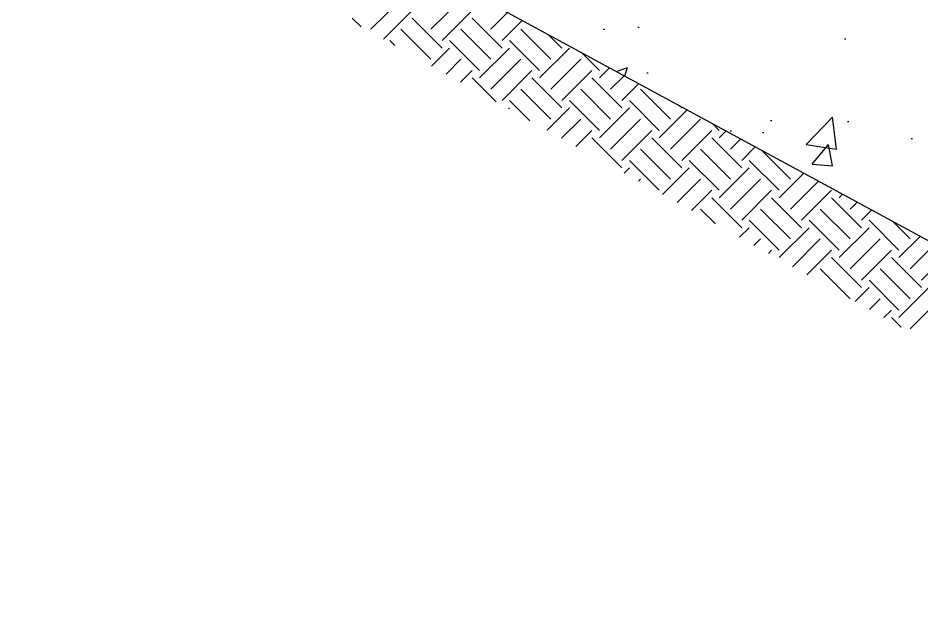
# Model space of a CAD drawing. Extents: x -5157 to -787, y -1161 to 1757.
# Drawn here: x -4754 to -3954, y -56 to 463 of the extents above; entities that cross this region are included whole.
import ezdxf

# ---------------------------------------------------------------- set-up
doc = ezdxf.new("R2010")
doc.units = 0
doc.header["$MEASUREMENT"] = 0
doc.layers.add('LEVEL', color=50, linetype='CONTINUOUS')
doc.layers.add('STAIR', color=140, linetype='CONTINUOUS')

msp = doc.modelspace()

# ---------------------------------------------------------------- hatches: boundary and pattern name
at = {"layer": 'STAIR'}
h = msp.add_hatch(dxfattribs=at)
h.set_pattern_fill('AR-CONC', color=256, scale=30, style=0)
h.set_pattern_definition([(50, (-4696.67, 390.12), (215.178, -18.826), [22.5, -247.5]), (355, (-4696.67, 390.12), (-41.625, 225.658), [18, -198]), (100.4514, (-4678.74, 388.55), (173.553, 206.832), [19.122, -210.343]), (46.184, (-4696.67, 450.12), (320.172, -49.656), [33.75, -371.25]), (96.636, (-4670, 445.98), (280.4, 292.235), [28.683, -315.514]), (351.184, (-4696.67, 450.12), (280.399, 292.236), [27, -297]), (21, (-4666.67, 435.12), (179.072, -120.786), [22.5, -247.5]), (326, (-4666.67, 435.12), (72.995, 217.545), [18, -198]), (71.4514, (-4651.75, 425.05), (252.067, 96.759), [19.122, -210.343]), (37.5, (-4696.67, 390.12), (3.648, 99.8682), [0, -195.6, 0, -201, 0, -198.75]), (7.5, (-4696.67, 390.12), (78.921, 118.3235), [0, -114.6, 0, -191.1, 0, -75.75]), (327.5, (-4763.57, 390.12), (160.1467, -6.7665), [0, -75, 0, -234, 0, -310.5]), (317.5, (-4793.57, 390.12), (174.956, 30.0315), [0, -97.5, 0, -155.4, 0, -220.5])])
edge = h.paths.add_edge_path()
edge.add_line((-4878.66, 662.34), (-4678.66, 662.34))
edge.add_line((-4878.66, 752.34), (-4878.66, 662.34))
edge.add_line((-4878.66, 752.34), (-4398.66, 752.34))
edge.add_line((-4678.66, 662.34), (-3588.97, 71.06))
edge.add_line((-4396.07, 782.34), (-4396.07, 632.34))
edge.add_line((-4396.07, 632.34), (-4146.07, 632.34))
edge.add_line((-4146.07, 632.34), (-4146.07, 482.34))
edge.add_line((-4146.07, 482.34), (-3846.07, 482.34))
edge.add_line((-3846.07, 482.34), (-3846.07, 332.34))
edge.add_line((-3846.07, 332.34), (-3546.07, 332.34))
edge.add_line((-3546.07, 332.34), (-3546.07, 152.34))
edge.add_line((-3588.97, 71.06), (-2247.41, 71.06))
edge.add_line((-3546.07, 152.34), (-2166.07, 152.34))
edge.add_line((-2247.41, 71.06), (-2247.41, -69.79))
edge.add_line((-2166.07, 152.34), (-2166.07, 32.34))
edge.add_line((-2166.07, 32.34), (-1716.07, 32.34))
edge.add_line((-2247.41, -69.79), (-2102.81, -69.79))
edge.add_line((-2102.81, -69.79), (-1457.23, -364.35))
edge.add_line((-1716.07, 32.34), (-1716.07, -117.66))
edge.add_line((-1716.07, -117.66), (-1416.07, -117.66))
edge.add_line((-1416.07, -117.66), (-1416.07, -287.66))
edge.add_line((-1416.07, -287.66), (-813.4, -287.66))
edge.add_line((-1457.23, -364.35), (-809.25, -364.35))
edge.add_line((-809.25, -364.35), (-813.4, -287.66))

# ---------------------------------------------------------------- linework, layer by layer
at = {"layer": 'LEVEL'}
msp.add_line((-4678.66, 662.34), (-3588.97, 71.06), dxfattribs=at)
at = {"layer": 'STAIR'}
for p, q in [((-4441.45, 453.09), (-4414.93, 479.61)), ((-4388.42, 453.09), (-4361.9, 479.61)), ((-4430.42, 444.24), (-4404.99, 469.67)), ((-4378.47, 443.15), (-4351.96, 469.67)), ((-4335.39, 453.09), (-4320.49, 467.99)), ((-4450.28, 455.29), (-4458.02, 463.04)), ((-4378.47, 436.52), (-4404.99, 463.04)), ((-4325.44, 436.52), (-4351.96, 463.04)), ((-4325.44, 443.15), (-4307.59, 461)), ((-4388.42, 426.58), (-4414.93, 453.09)), ((-4335.39, 426.58), (-4361.9, 453.09)), ((-4282.35, 426.58), (-4308.87, 453.09)), ((-4272.41, 436.52), (-4284.18, 448.3)), ((-4420.4, 438.67), (-4424.88, 443.15)), ((-4345.33, 416.63), (-4371.85, 443.15)), ((-4292.3, 416.63), (-4318.81, 443.15)), ((-4387.82, 420.55), (-4371.85, 436.52)), ((-4345.33, 410), (-4318.81, 436.52)), ((-4292.3, 410), (-4265.78, 436.52)), ((-4239.26, 416.63), (-4255.2, 432.57)), ((-4375.04, 413.44), (-4361.9, 426.58)), ((-4335.39, 400.06), (-4308.87, 426.58)), ((-4282.35, 400.06), (-4255.84, 426.58)), ((-4362.26, 406.33), (-4351.96, 416.63)), ((-4325.44, 390.12), (-4298.93, 416.63)), ((-4272.41, 390.12), (-4245.89, 416.63)), ((-4239.26, 410), (-4230.24, 419.03)), ((-4330.77, 388.82), (-4351.96, 410)), ((-4272.41, 383.49), (-4298.93, 410)), ((-4219.38, 383.49), (-4245.89, 410)), ((-4229.32, 400.06), (-4217.35, 412.03)), ((-4282.35, 373.54), (-4308.87, 400.06)), ((-4229.32, 373.54), (-4255.84, 400.06)), ((-4219.38, 390.12), (-4204.46, 405.04)), ((-4176.29, 373.54), (-4202.8, 400.06)), ((-4300.89, 372.2), (-4318.81, 390.12)), ((-4239.26, 363.6), (-4265.78, 390.12)), ((-4186.23, 363.6), (-4212.75, 390.12)), ((-4166.34, 383.49), (-4168.23, 385.38)), ((-4319.66, 382.64), (-4318.81, 383.49)), ((-4285.59, 363.68), (-4265.78, 383.49)), ((-4239.26, 356.97), (-4212.75, 383.49)), ((-4186.23, 356.97), (-4161.48, 381.72)), ((-4272.81, 356.57), (-4255.84, 373.54)), ((-4229.32, 347.03), (-4202.8, 373.54)), ((-4176.29, 347.03), (-4149.77, 373.54)), ((-4133.2, 363.6), (-4139.25, 369.65)), ((-4260.03, 349.47), (-4245.89, 363.6)), ((-4219.38, 337.08), (-4192.86, 363.6)), ((-4166.34, 337.08), (-4139.83, 363.6)), ((-4133.2, 356.97), (-4127.11, 363.06)), ((-4219.38, 330.45), (-4245.89, 356.97)), ((-4166.34, 330.45), (-4192.86, 356.97)), ((-4113.31, 330.45), (-4139.83, 356.97)), ((-4123.25, 347.03), (-4114.21, 356.07)), ((-4176.29, 320.51), (-4202.8, 347.03)), ((-4123.25, 320.51), (-4149.77, 347.03)), ((-4113.31, 337.08), (-4101.32, 349.07)), ((-4070.22, 320.51), (-4095.77, 346.06)), ((-4186.23, 310.57), (-4212.75, 337.08)), ((-4133.2, 310.57), (-4159.71, 337.08)), ((-4080.16, 310.57), (-4106.68, 337.08)), ((-4217.43, 325.77), (-4212.75, 330.45)), ((-4183.35, 306.82), (-4159.71, 330.45)), ((-4133.2, 303.94), (-4106.68, 330.45)), ((-4204.65, 318.66), (-4202.8, 320.51)), ((-4170.57, 299.71), (-4149.77, 320.51)), ((-4123.25, 293.99), (-4096.74, 320.51)), ((-4080.16, 303.94), (-4058.35, 325.75)), ((-4070.22, 293.99), (-4045.46, 318.76)), ((-4157.79, 292.6), (-4139.83, 310.57)), ((-4113.31, 284.05), (-4086.79, 310.57)), ((-4060.28, 284.05), (-4033.76, 310.57)), ((-4027.13, 303.94), (-4023.97, 307.1)), ((-4113.31, 277.42), (-4139.83, 303.94)), ((-4060.28, 277.42), (-4086.79, 303.94)), ((-4007.24, 277.42), (-4033.76, 303.94)), ((-4017.19, 293.99), (-4011.08, 300.1)), ((-4136.57, 280.79), (-4149.77, 293.99)), ((-4070.22, 267.48), (-4096.74, 293.99)), ((-4017.19, 267.48), (-4043.7, 293.99)), ((-4007.24, 284.05), (-3998.19, 293.11)), ((-4080.16, 257.53), (-4106.68, 284.05)), ((-4027.13, 257.53), (-4053.65, 284.05)), ((-3974.1, 257.53), (-4000.61, 284.05)), ((-3964.15, 267.48), (-3979.82, 283.14)), ((-4115.2, 268.91), (-4106.68, 277.42)), ((-4080.16, 250.91), (-4053.65, 277.42)), ((-4027.13, 250.91), (-4000.61, 277.42)), ((-4102.42, 261.8), (-4096.74, 267.48)), ((-4068.34, 242.84), (-4043.7, 267.48)), ((-4017.19, 240.96), (-3990.67, 267.48)), ((-3974.1, 250.91), (-3955.21, 269.79)), ((-4089.64, 254.69), (-4086.79, 257.53)), ((-4055.56, 235.73), (-4033.76, 257.53)), ((-4007.24, 231.02), (-3980.73, 257.53)), ((-3964.15, 240.96), (-3942.32, 262.79)), ((-4007.24, 224.39), (-4033.76, 250.91)), ((-3954.21, 224.39), (-3980.73, 250.91)), ((-3954.21, 231.02), (-3929.43, 255.8)), ((-4017.19, 214.45), (-4043.7, 240.96)), ((-3964.15, 214.45), (-3990.67, 240.96)), ((-4012.96, 212.04), (-4000.61, 224.39)), ((-3974.1, 204.5), (-4000.61, 231.02)), ((-3974.1, 197.87), (-3947.58, 224.39)), ((-4000.19, 204.93), (-3990.67, 214.45)), ((-3964.15, 187.93), (-3937.64, 214.45)), ((-3987.41, 197.82), (-3980.73, 204.5)), ((-3972.24, 189.39), (-3980.73, 197.87))]:
    msp.add_line(p, q, dxfattribs=at)

doc.saveas('drawing.dxf')
